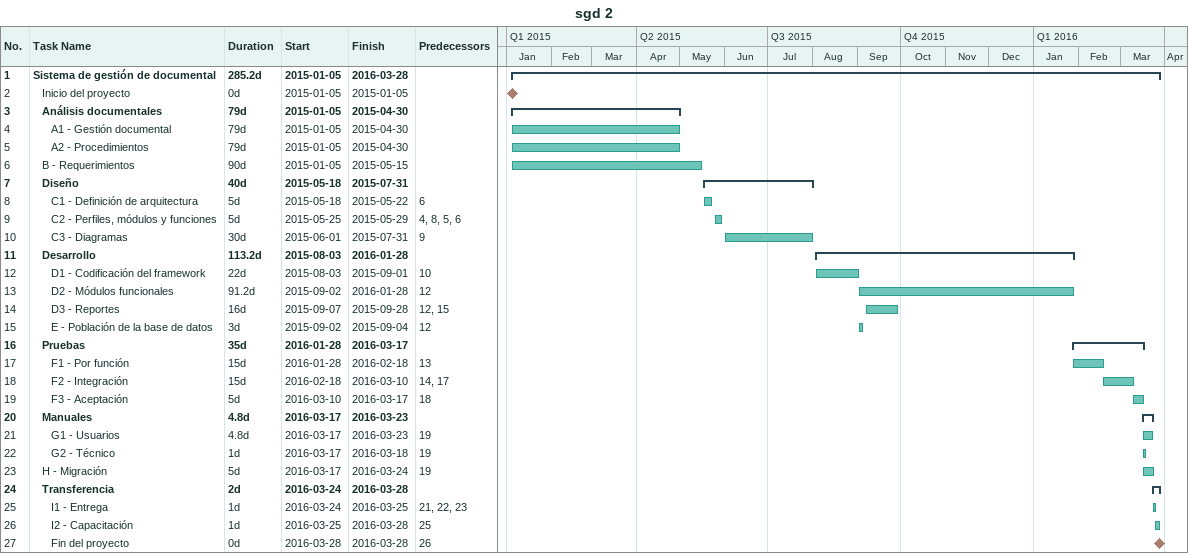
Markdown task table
sgd 2

| ID | Level | Task | Duration | Start | Finish | Predecessors |
|---|---|---|---|---|---|---|
| 1 | 1 | **Sistema de gestión de documental** | 285.2d | 2015-01-05 | 2016-03-28 |  |
| 2 | 2 | Inicio del proyecto | 0d | 2015-01-05 | 2015-01-05 |  |
| 3 | 2 | **Análisis documentales** | 79d | 2015-01-05 | 2015-04-30 |  |
| 4 | 3 | A1 - Gestión documental | 79d | 2015-01-05 | 2015-04-30 |  |
| 5 | 3 | A2 - Procedimientos | 79d | 2015-01-05 | 2015-04-30 |  |
| 6 | 2 | B - Requerimientos | 90d | 2015-01-05 | 2015-05-15 |  |
| 7 | 2 | **Diseño** | 40d | 2015-05-18 | 2015-07-31 |  |
| 8 | 3 | C1 - Definición de arquitectura | 5d | 2015-05-18 | 2015-05-22 | 6 |
| 9 | 3 | C2 - Perfiles, módulos y funciones | 5d | 2015-05-25 | 2015-05-29 | 4, 8, 5, 6 |
| 10 | 3 | C3 - Diagramas | 30d | 2015-06-01 | 2015-07-31 | 9 |
| 11 | 2 | **Desarrollo** | 113.2d | 2015-08-03 | 2016-01-28 |  |
| 12 | 3 | D1 - Codificación del framework | 22d | 2015-08-03 | 2015-09-01 | 10 |
| 13 | 3 | D2 - Módulos funcionales | 91.2d | 2015-09-02 | 2016-01-28 | 12 |
| 14 | 3 | D3 - Reportes | 16d | 2015-09-07 | 2015-09-28 | 12, 15 |
| 15 | 3 | E - Población de la base de datos | 3d | 2015-09-02 | 2015-09-04 | 12 |
| 16 | 2 | **Pruebas** | 35d | 2016-01-28 | 2016-03-17 |  |
| 17 | 3 | F1 - Por función | 15d | 2016-01-28 | 2016-02-18 | 13 |
| 18 | 3 | F2 - Integración | 15d | 2016-02-18 | 2016-03-10 | 14, 17 |
| 19 | 3 | F3 - Aceptación | 5d | 2016-03-10 | 2016-03-17 | 18 |
| 20 | 2 | **Manuales** | 4.8d | 2016-03-17 | 2016-03-23 |  |
| 21 | 3 | G1 - Usuarios | 4.8d | 2016-03-17 | 2016-03-23 | 19 |
| 22 | 3 | G2 - Técnico | 1d | 2016-03-17 | 2016-03-18 | 19 |
| 23 | 2 | H - Migración | 5d | 2016-03-17 | 2016-03-24 | 19 |
| 24 | 2 | **Transferencia** | 2d | 2016-03-24 | 2016-03-28 |  |
| 25 | 3 | I1 - Entrega | 1d | 2016-03-24 | 2016-03-25 | 21, 22, 23 |
| 26 | 3 | I2 - Capacitación | 1d | 2016-03-25 | 2016-03-28 | 25 |
| 27 | 3 | Fin del proyecto | 0d | 2016-03-28 | 2016-03-28 | 26 |
